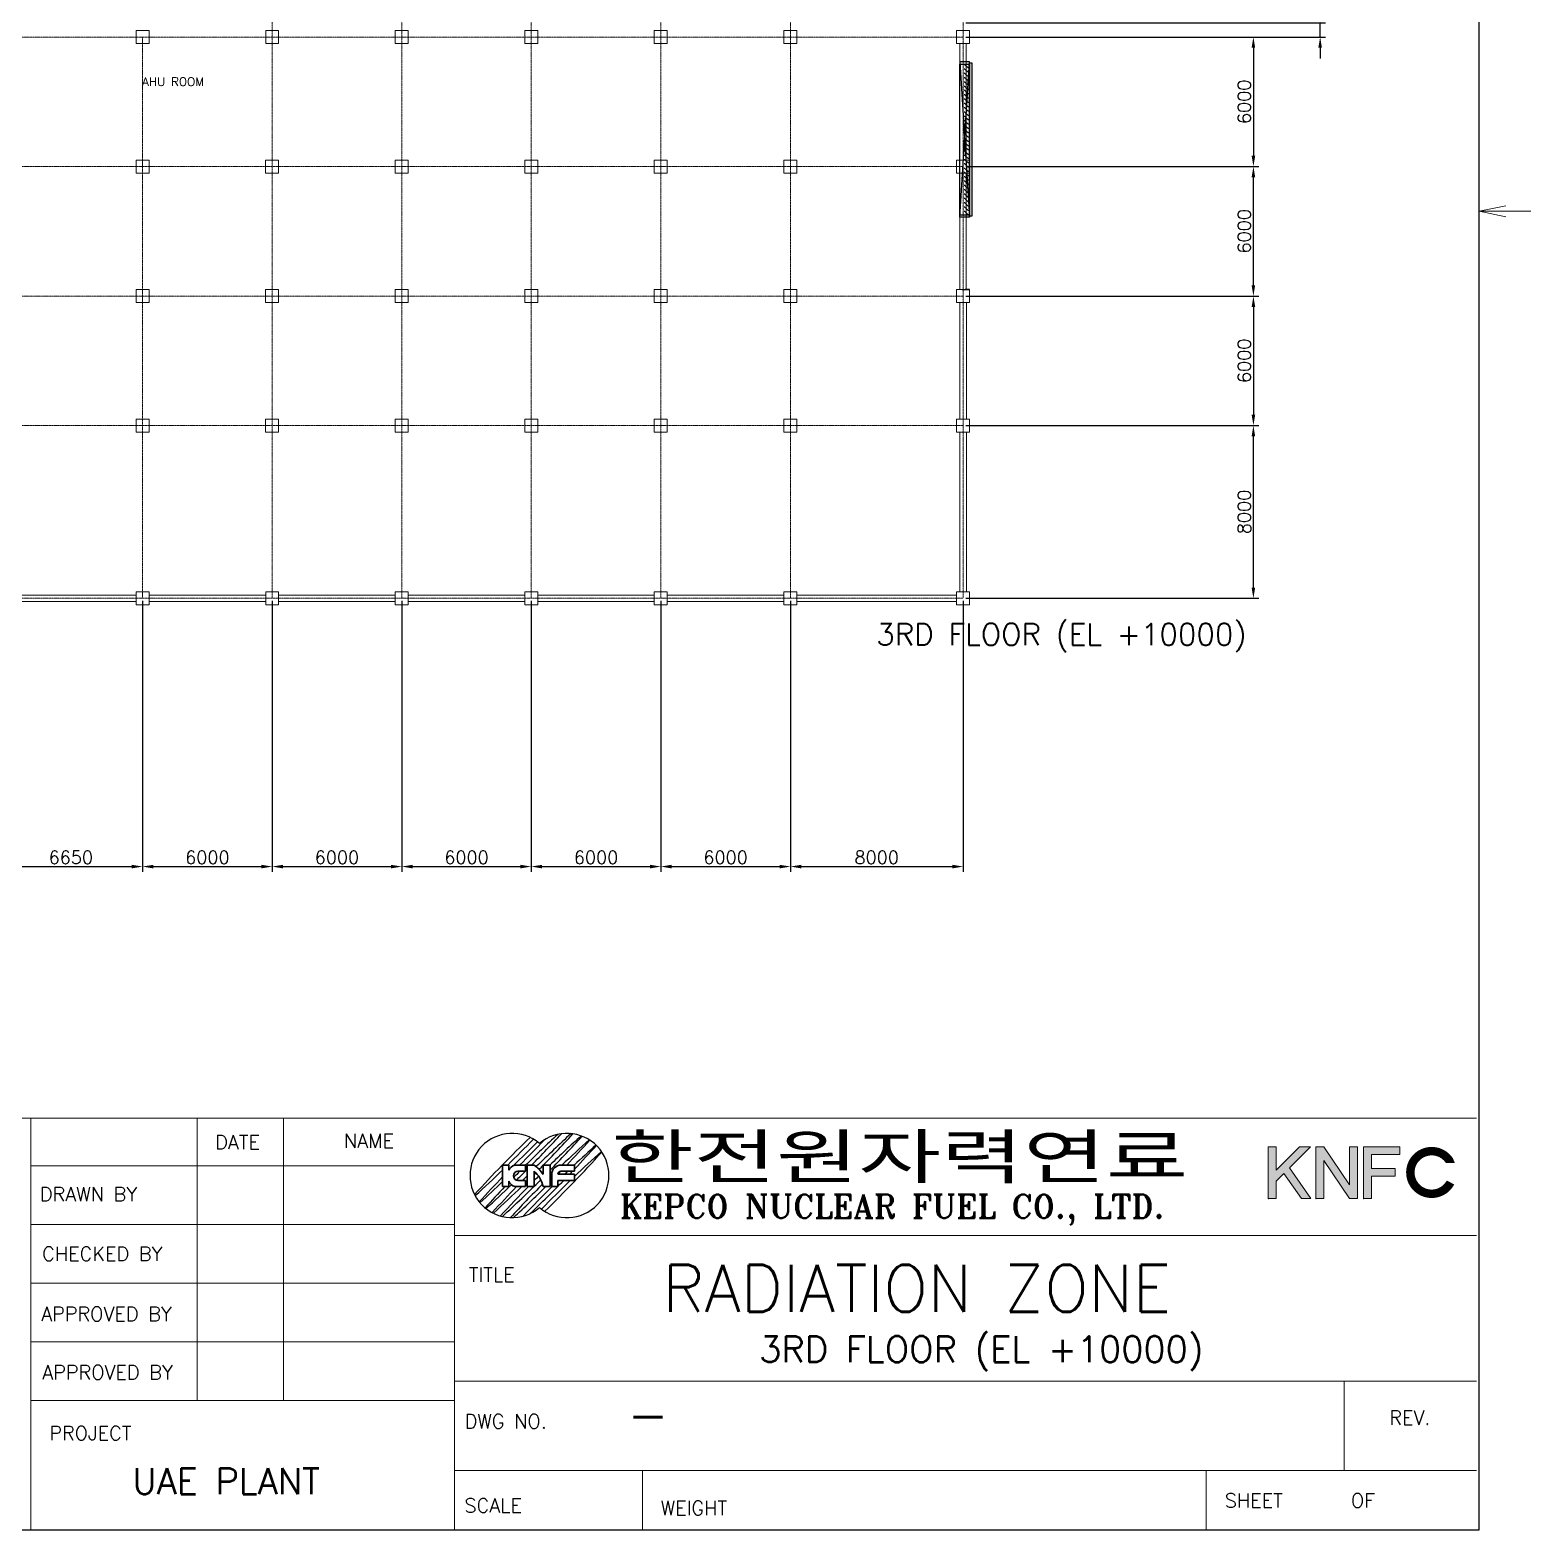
# Model space of a CAD drawing. Extents: x -59767 to 1106559, y -1290 to 1129522.
# Drawn here: x 651474 to 720988, y 511870 to 581354 of the extents above; entities that cross this region are included whole.
import ezdxf
from ezdxf.enums import TextEntityAlignment as Align

# ---------------------------------------------------------------- set-up
doc = ezdxf.new("R2010")
doc.units = 0
doc.linetypes.add('CENTER', pattern=[2, 1.25, -0.25, 0.25, -0.25])
doc.layers.get('0').update_dxf_attribs({"linetype": 'CONTINUOUS', "lineweight": 9})
doc.layers.get('Defpoints').update_dxf_attribs({"linetype": 'CONTINUOUS', "lineweight": 9})
for name, color, linetype in [('1', 2, 'CONTINUOUS'), ('15', 1, 'CONTINUOUS'), ('EQ', 253, 'CONTINUOUS')]:
    doc.layers.add(name, color=color, linetype=linetype)
for name, color, linetype, lineweight in [('COLUMN', 2, 'CONTINUOUS', 9), ('TEXT', 3, 'CONTINUOUS', 9), ('WALL_200', 3, 'CONTINUOUS', 9), ('WALL_300', 7, 'CONTINUOUS', 9), ('외형선', 3, 'CONTINUOUS', 9), ('중심선', 1, 'CENTER', 9), ('치수선', 6, 'CONTINUOUS', 9)]:
    doc.layers.add(name, color=color, linetype=linetype, lineweight=lineweight)
doc.styles.add('ROMANS', font='romans.shx', dxfattribs={"bigfont": 'whgtxt.shx'})
doc.styles.add('ROMANT', font='ROMANT.SHX')
doc.styles.get("Standard").update_dxf_attribs({"font": 'romans.shx', "bigfont": 'whtgtxt.shx'})
doc.styles.add('굴림체', font='')
doc.styles.get('굴림체').set_extended_font_data('GulimChe')
doc.dimstyles.new('ISO-25', dxfattribs={"dimscale": 200, "dimtxt": 3, "dimasz": 2.5, "dimexe": 1.25, "dimexo": 0.625, "dimtad": 1, "dimdec": 0, "dimdsep": 46, "dimtxsty": 'Standard', "dimcen": 2.5, "dimadec": 0, "dimazin": 0, "dimtp": 0.1, "dimtm": 0.1, "dimtfac": 0.6, "dimtdec": 0, "dimtmove": 0, "dimatfit": 3, "dimfxl": 1, "dimtvp": 1, "dimtolj": 1, "dimarcsym": 0})

# ---------------------------------------------------------------- blocks, each defined once
blk = doc.blocks.new('column600')
at = {"layer": 'COLUMN', "linetype": 'Continuous'}
blk.add_lwpolyline([(-300, -300), (300, -300), (300, 300), (-300, 300)], close=True, dxfattribs=at)
blk = doc.blocks.new('*D487')
at = {"layer": 'Defpoints', "color": 0}
for p in [(650039, 555029), (656689, 555029), (656689, 542601)]:
    blk.add_point(p, dxfattribs=at)
at = {"layer": '치수선', "color": 0, "lineweight": -2}
for p, q in [((650039, 554904), (650039, 542351)), ((656689, 554904), (656689, 542351)), ((650539, 542601), (656189, 542601))]:
    blk.add_line(p, q, dxfattribs=at)
at = {"layer": '치수선', "color": 0}
for points in [[(650539, 542684), (650539, 542518), (650039, 542601)], [(656189, 542518), (656189, 542684), (656689, 542601)]]:
    blk.add_solid(points, dxfattribs=at)
at = {"layer": '치수선', "color": 0, "insert": (653364, 543026), "char_height": 600, "attachment_point": 5}
blk.add_mtext('\\A1;6650', dxfattribs=at)
blk = doc.blocks.new('*D488')
at = {"layer": 'Defpoints', "color": 0}
for p in [(656689, 555029), (662689, 555029), (662689, 542601)]:
    blk.add_point(p, dxfattribs=at)
at = {"layer": '치수선', "color": 0, "lineweight": -2}
for p, q in [((656689, 554904), (656689, 542351)), ((662689, 554904), (662689, 542351)), ((657189, 542601), (662189, 542601))]:
    blk.add_line(p, q, dxfattribs=at)
at = {"layer": '치수선', "color": 0}
for points in [[(657189, 542684), (657189, 542518), (656689, 542601)], [(662189, 542518), (662189, 542684), (662689, 542601)]]:
    blk.add_solid(points, dxfattribs=at)
at = {"layer": '치수선', "color": 0, "insert": (659689, 543026), "char_height": 600, "attachment_point": 5}
blk.add_mtext('\\A1;6000', dxfattribs=at)
blk = doc.blocks.new('*D489')
at = {"layer": 'Defpoints', "color": 0}
for p in [(662689, 555029), (668689, 555029), (668689, 542601)]:
    blk.add_point(p, dxfattribs=at)
at = {"layer": '치수선', "color": 0, "lineweight": -2}
for p, q in [((662689, 554904), (662689, 542351)), ((668689, 554904), (668689, 542351)), ((663189, 542601), (668189, 542601))]:
    blk.add_line(p, q, dxfattribs=at)
at = {"layer": '치수선', "color": 0}
for points in [[(663189, 542684), (663189, 542518), (662689, 542601)], [(668189, 542518), (668189, 542684), (668689, 542601)]]:
    blk.add_solid(points, dxfattribs=at)
at = {"layer": '치수선', "color": 0, "insert": (665689, 543026), "char_height": 600, "attachment_point": 5}
blk.add_mtext('\\A1;6000', dxfattribs=at)
blk = doc.blocks.new('*D490')
at = {"layer": 'Defpoints', "color": 0}
for p in [(668689, 555029), (674689, 555029), (674689, 542601)]:
    blk.add_point(p, dxfattribs=at)
at = {"layer": '치수선', "color": 0, "lineweight": -2}
for p, q in [((668689, 554904), (668689, 542351)), ((674689, 554904), (674689, 542351)), ((669189, 542601), (674189, 542601))]:
    blk.add_line(p, q, dxfattribs=at)
at = {"layer": '치수선', "color": 0}
for points in [[(669189, 542684), (669189, 542518), (668689, 542601)], [(674189, 542518), (674189, 542684), (674689, 542601)]]:
    blk.add_solid(points, dxfattribs=at)
at = {"layer": '치수선', "color": 0, "insert": (671689, 543026), "char_height": 600, "attachment_point": 5}
blk.add_mtext('\\A1;6000', dxfattribs=at)
blk = doc.blocks.new('*D491')
at = {"layer": 'Defpoints', "color": 0}
for p in [(674689, 555029), (680689, 555029), (680689, 542601)]:
    blk.add_point(p, dxfattribs=at)
at = {"layer": '치수선', "color": 0, "lineweight": -2}
for p, q in [((674689, 554904), (674689, 542351)), ((680689, 554904), (680689, 542351)), ((675189, 542601), (680189, 542601))]:
    blk.add_line(p, q, dxfattribs=at)
at = {"layer": '치수선', "color": 0}
for points in [[(675189, 542684), (675189, 542518), (674689, 542601)], [(680189, 542518), (680189, 542684), (680689, 542601)]]:
    blk.add_solid(points, dxfattribs=at)
at = {"layer": '치수선', "color": 0, "insert": (677689, 543026), "char_height": 600, "attachment_point": 5}
blk.add_mtext('\\A1;6000', dxfattribs=at)
blk = doc.blocks.new('*D492')
at = {"layer": 'Defpoints', "color": 0}
for p in [(680689, 555029), (686689, 555029), (686689, 542601)]:
    blk.add_point(p, dxfattribs=at)
at = {"layer": '치수선', "color": 0, "lineweight": -2}
for p, q in [((680689, 554904), (680689, 542351)), ((686689, 554904), (686689, 542351)), ((681189, 542601), (686189, 542601))]:
    blk.add_line(p, q, dxfattribs=at)
at = {"layer": '치수선', "color": 0}
for points in [[(681189, 542684), (681189, 542518), (680689, 542601)], [(686189, 542518), (686189, 542684), (686689, 542601)]]:
    blk.add_solid(points, dxfattribs=at)
at = {"layer": '치수선', "color": 0, "insert": (683689, 543026), "char_height": 600, "attachment_point": 5}
blk.add_mtext('\\A1;6000', dxfattribs=at)
blk = doc.blocks.new('*D493')
at = {"layer": 'Defpoints', "color": 0}
for p in [(686689, 555029), (694689, 555029), (694689, 542601)]:
    blk.add_point(p, dxfattribs=at)
at = {"layer": '치수선', "color": 0, "lineweight": -2}
for p, q in [((686689, 554904), (686689, 542351)), ((694689, 554904), (694689, 542351)), ((687189, 542601), (694189, 542601))]:
    blk.add_line(p, q, dxfattribs=at)
at = {"layer": '치수선', "color": 0}
for points in [[(687189, 542684), (687189, 542518), (686689, 542601)], [(694189, 542518), (694189, 542684), (694689, 542601)]]:
    blk.add_solid(points, dxfattribs=at)
at = {"layer": '치수선', "color": 0, "insert": (690689, 543026), "char_height": 600, "attachment_point": 5}
blk.add_mtext('\\A1;8000', dxfattribs=at)
blk = doc.blocks.new('*D494')
at = {"layer": 'Defpoints', "color": 0}
for p in [(694689, 563029), (708133, 563029), (694689, 555029)]:
    blk.add_point(p, dxfattribs=at)
at = {"layer": '치수선', "color": 0, "lineweight": -2}
for p, q in [((694814, 563029), (708383, 563029)), ((708133, 555529), (708133, 562529)), ((694814, 555029), (708383, 555029))]:
    blk.add_line(p, q, dxfattribs=at)
at = {"layer": '치수선', "color": 0}
for points in [[(708216, 562529), (708050, 562529), (708133, 563029)], [(708050, 555529), (708216, 555529), (708133, 555029)]]:
    blk.add_solid(points, dxfattribs=at)
at = {"layer": '치수선', "color": 0, "insert": (707708, 559029), "char_height": 600, "attachment_point": 5, "rotation": 90}
blk.add_mtext('\\A1;8000', dxfattribs=at)
blk = doc.blocks.new('*D495')
at = {"layer": 'Defpoints', "color": 0}
for p in [(694689, 569029), (694689, 563029), (708133, 563029)]:
    blk.add_point(p, dxfattribs=at)
at = {"layer": '치수선', "color": 0, "lineweight": -2}
for p, q in [((694814, 569029), (708383, 569029)), ((708133, 568529), (708133, 563529)), ((694814, 563029), (708383, 563029))]:
    blk.add_line(p, q, dxfattribs=at)
at = {"layer": '치수선', "color": 0}
for points in [[(708216, 568529), (708050, 568529), (708133, 569029)], [(708050, 563529), (708216, 563529), (708133, 563029)]]:
    blk.add_solid(points, dxfattribs=at)
at = {"layer": '치수선', "color": 0, "insert": (707708, 566029), "char_height": 600, "attachment_point": 5, "rotation": 90}
blk.add_mtext('\\A1;6000', dxfattribs=at)
blk = doc.blocks.new('*D496')
at = {"layer": 'Defpoints', "color": 0}
for p in [(694689, 575029), (708133, 575029), (694689, 569029)]:
    blk.add_point(p, dxfattribs=at)
at = {"layer": '치수선', "color": 0, "lineweight": -2}
for p, q in [((694814, 575029), (708383, 575029)), ((708133, 569529), (708133, 574529)), ((694814, 569029), (708383, 569029))]:
    blk.add_line(p, q, dxfattribs=at)
at = {"layer": '치수선', "color": 0}
for points in [[(708216, 574529), (708050, 574529), (708133, 575029)], [(708050, 569529), (708216, 569529), (708133, 569029)]]:
    blk.add_solid(points, dxfattribs=at)
at = {"layer": '치수선', "color": 0, "insert": (707708, 572029), "char_height": 600, "attachment_point": 5, "rotation": 90}
blk.add_mtext('\\A1;6000', dxfattribs=at)
blk = doc.blocks.new('*D499')
at = {"layer": 'Defpoints', "color": 0}
for p in [(694689, 581029), (694689, 575029), (708133, 575029)]:
    blk.add_point(p, dxfattribs=at)
at = {"layer": '치수선', "color": 0, "lineweight": -2}
for p, q in [((694814, 581029), (708383, 581029)), ((708133, 580529), (708133, 575529)), ((694814, 575029), (708383, 575029))]:
    blk.add_line(p, q, dxfattribs=at)
at = {"layer": '치수선', "color": 0}
for points in [[(708216, 580529), (708050, 580529), (708133, 581029)], [(708050, 575529), (708216, 575529), (708133, 575029)]]:
    blk.add_solid(points, dxfattribs=at)
at = {"layer": '치수선', "color": 0, "insert": (707708, 578029), "char_height": 600, "attachment_point": 5, "rotation": 90}
blk.add_mtext('\\A1;6000', dxfattribs=at)
blk = doc.blocks.new('*D503')
at = {"layer": 'Defpoints', "color": 0}
for p in [(694689, 581679), (711224, 581679), (694689, 581029)]:
    blk.add_point(p, dxfattribs=at)
at = {"layer": '치수선', "color": 0, "lineweight": -2}
for p, q in [((711224, 582179), (711224, 584441)), ((694814, 581679), (711474, 581679)), ((711224, 581029), (711224, 581679)), ((694814, 581029), (711474, 581029)), ((711224, 580529), (711224, 580029))]:
    blk.add_line(p, q, dxfattribs=at)
at = {"layer": '치수선', "color": 0}
for points in [[(711140, 582179), (711307, 582179), (711224, 581679)], [(711307, 580529), (711140, 580529), (711224, 581029)]]:
    blk.add_solid(points, dxfattribs=at)
at = {"layer": '치수선', "color": 0, "insert": (710799, 583560), "char_height": 600, "attachment_point": 5, "rotation": 90}
blk.add_mtext('\\A1;650', dxfattribs=at)
blk = doc.blocks.new('TEST1')
at = {"lineweight": 30}
for p, q in [((3.25, 1.04), (3.86, 1.04)), ((3.25, -1.1), (3.25, 1.04)), ((3.86, 1.04), (3.86, 0.52)), ((4.48, 1.04), (5.54, 1.04)), ((4.78, 0.43), (5.54, 0.43)), ((5.54, 0.43), (5.54, 1.04)), ((5.7, 1.04), (6.31, 1.04)), ((5.7, -1.11), (5.7, 1.03)), ((6.4, -1.11), (6.4, 0.43)), ((7.29, 1.04), (7.99, 1.04)), ((7.29, 0.12), (7.29, 1.04)), ((7.99, -1.1), (7.99, 1.04)), ((8.14, -1.1), (8.14, 0.12)), ((8.75, 0.12), (10.43, 0.12)), ((9.06, 1.04), (10.43, 1.04)), ((9.06, 0.43), (10.43, 0.43)), ((10.43, 0.43), (10.43, 1.04)), ((10.43, -0.49), (10.43, 0.12)), ((3.25, -1.1), (3.86, -1.1)), ((3.86, -1.1), (3.86, -0.58)), ((5.54, -1.1), (4.48, -1.1)), ((4.48, -1.1), (5.39, -1.1)), ((4.78, -0.49), (5.54, -0.49)), ((5.54, -1.1), (5.54, -0.49)), ((6.4, -1.1), (5.7, -1.1)), ((5.7, -1.1), (6.4, -1.1)), ((7.99, -1.1), (7.29, -1.1)), ((7.29, -1.1), (7.74, -1.1)), ((7.29, -1.1), (7.99, -1.1)), ((8.75, -1.1), (8.14, -1.1)), ((8.14, -1.1), (8.75, -1.1)), ((8.14, -1.1), (8.75, -1.1)), ((8.75, -0.49), (10.43, -0.49)), ((8.75, -1.1), (8.75, -0.49))]:
    blk.add_line(p, q, dxfattribs=at)
for p, q in [((3.86, -1.1), (3.25, -1.1)), ((6.31, -1.1), (6.4, -1.1))]:
    blk.add_line(p, q)
for centre, radius, start, end in [((4.2, 0), 4.2, 49.4584, 310.5416), ((85.94, -79.36), 115.36, 133.874, 137.817), ((-76.92, 83.5), 115.36, 314.3739, 316.1808), ((86.53, -79.96), 115.36, 133.7708, 135.4371), ((-76.33, 82.9), 115.36, 314.7937, 316.528), ((87.12, -80.55), 115.36, 132.7964, 135.0048), ((-75.74, 82.31), 115.36, 315.2104, 317.3582), ((87.72, -81.14), 115.36, 132.3043, 134.6805), ((-75.14, 81.72), 115.36, 315.3296, 317.7507), ((9.65, 0), 4.2, 229.4584, 130.5416), ((88.31, -81.74), 115.36, 132.0329, 134.1492), ((-74.55, 81.12), 115.36, 315.6822, 317.9877), ((88.9, -82.33), 115.36, 131.8863, 133.7245), ((-73.96, 80.53), 115.36, 316.443, 318.1203), ((89.5, -82.92), 115.36, 131.8346, 133.2965), ((-72.77, 79.34), 115.36, 314.0522, 318.127), ((-73.36, 79.94), 115.36, 316.5833, 318.1658), ((90.09, -83.52), 115.36, 131.8676, 133.671), ((-76.92, 83.5), 115.36, 312.1643, 314.0274), ((87.12, -80.55), 115.36, 135.4167, 135.8503), ((-75.74, 82.31), 115.36, 314.1514, 314.7812), ((-75.74, 82.31), 115.36, 314.7958, 314.9024), ((-75.14, 81.72), 115.36, 314.9791, 315.0904), ((88.31, -81.74), 115.36, 134.6168, 134.6897), ((88.9, -82.33), 115.36, 134.4343, 134.5406), ((-73.96, 80.53), 115.36, 315.8116, 316.0228), ((89.5, -82.92), 115.36, 133.7372, 133.9562), ((-73.36, 79.94), 115.36, 316.2212, 316.4309), ((86.53, -79.96), 115.36, 136.2106, 137.9077), ((-76.33, 82.9), 115.36, 312.0873, 313.619), ((87.12, -80.55), 115.36, 136.4723, 137.9111), ((-75.74, 82.31), 115.36, 312.0944, 313.816), ((87.72, -81.14), 115.36, 136.0645, 137.8303), ((-75.14, 81.72), 115.36, 312.1892, 314.1187), ((88.31, -81.74), 115.36, 135.6538, 137.657), ((-74.55, 81.12), 115.36, 312.3891, 315.0176), ((88.9, -82.33), 115.36, 135.0755, 137.3638), ((-73.96, 80.53), 115.36, 312.7425, 314.959), ((87.72, -81.14), 115.36, 135.3155, 135.6416), ((89.5, -82.92), 115.36, 134.8238, 136.8594), ((-75.14, 81.72), 115.36, 314.382, 314.4878), ((-73.36, 79.94), 115.36, 313.4685, 315.7994), ((88.31, -81.74), 115.36, 134.9315, 135.2383), ((90.09, -83.52), 115.36, 133.9688, 135.9824), ((-73.96, 80.53), 115.36, 315.262, 315.3698), ((89.5, -82.92), 115.36, 134.3917, 134.422)]:
    blk.add_arc(centre, radius, start, end)
for centre, radius, start, end in [((4.7, 0.15), 0.916, 104.4213, 156.3078), ((4.78, -0.03), 0.458, 90, 270), ((4.72, -1.5), 3.03, 32.2526, 56.381), ((4.48, -1.71), 2.87, 12.1793, 48.0482), ((9.06, 0.12), 0.916, 90, 180), ((9.06, 0.12), 0.305, 90, 180), ((4.7, -0.21), 0.916, 203.6922, 255.5787)]:
    blk.add_arc(centre, radius, start, end, dxfattribs=at)
at = {"lineweight": 30, "start_tangent": (0.995037, -0.099504), "end_tangent": (0.995037, -0.099504)}
blk.add_spline([(6.31, 1.04), (6.4, 1.03), (6.31, 1.04)], degree=3, dxfattribs=at)

msp = doc.modelspace()

# ---------------------------------------------------------------- linework, layer by layer
at = {"linetype": 'Continuous'}
for p, q in [((718584.9, 572958.1), (719831.1, 573216.8)), ((718584.9, 572958.1), (719831.1, 572699.3)), ((559615.6, 530948.1), (718471.5, 530948.1)), ((651510, 530948.1), (651510, 511906.8)), ((659208.8, 530948.1), (659208.8, 517867.8)), ((663207.8, 530948.1), (663207.8, 517867.8)), ((671129.6, 530948.1), (671129.6, 511906.8)), ((708824.3, 529620.1), (708824.3, 527221.2)), ((708824.3, 529620.1), (709184.1, 529620.1)), ((709184.1, 528533.4), (710270.8, 529620.1)), ((709184.1, 529620.1), (709184.1, 528533.4)), ((709803.3, 528643.7), (710779.7, 529620.1)), ((710270.8, 529620.1), (710779.7, 529620.1)), ((651510, 528733.1), (671129.6, 528733.1)), ((709184.1, 528024.5), (709545, 528385.4)), ((709545, 528385.4), (710360.1, 527221.2)), ((709803.3, 528643.7), (710799.4, 527221.2)), ((709184.1, 528024.5), (709184.1, 527221.2)), ((708824.3, 527221.2), (709184.1, 527221.2)), ((710360.1, 527221.2), (710799.4, 527221.2)), ((651510, 526016.8), (671129.6, 526016.8)), ((671129.6, 525507.7), (718471.5, 525507.7)), ((651510, 523300.5), (671129.6, 523300.5)), ((651510, 520584.1), (671129.6, 520584.1)), ((671129.6, 518761.7), (718471.5, 518761.7)), ((712333.8, 518761.7), (712333.8, 514627)), ((651510, 517867.8), (671129.6, 517867.8)), ((671129.6, 514627), (718471.5, 514627)), ((679834.1, 514627), (679834.1, 511906.8)), ((705947.9, 514627), (705947.9, 511906.8))]:
    msp.add_line(p, q, dxfattribs=at)
msp.add_line((718584.9, 572958.1), (720988.3, 572958.1))
at = {"color": 7, "linetype": 'Continuous'}
for p, q in [((711029.7, 529620.1), (711029.7, 527221.2)), ((711029.7, 529620.1), (711389.5, 529620.1)), ((712589, 527860.2), (711389.5, 529620.1)), ((712589, 529620.1), (712589, 527860.2)), ((712589, 529620.1), (712948.8, 529620.1)), ((712948.8, 529620.1), (712948.8, 527221.2)), ((713235.1, 529620.1), (714913.4, 529620.1)), ((713235.1, 529620.1), (713235.1, 527221.2)), ((713594.9, 529260.3), (714913.4, 529260.3)), ((713594.9, 529260.3), (713594.9, 528612.6)), ((714913.4, 529620.1), (714913.4, 529260.3)), ((711389.5, 528981.2), (711389.5, 527221.2)), ((711389.5, 528981.2), (712589, 527221.2)), ((713594.9, 528612.6), (714702.6, 528612.6)), ((714702.6, 528612.6), (714702.6, 528252.7)), ((713594.9, 528252.7), (714702.6, 528252.7)), ((713594.9, 528252.7), (713594.9, 527221.2)), ((711029.7, 527221.2), (711389.5, 527221.2)), ((712589, 527221.2), (712948.8, 527221.2)), ((713235.1, 527221.2), (713594.9, 527221.2))]:
    msp.add_line(p, q, dxfattribs=at)
at = {"const_width": 391.7}
msp.add_lwpolyline([(717209.5, 528981.6, 3.6156947), (717261.7, 527968.2)], format="xyb", dxfattribs=at)
at = {"linetype": 'Continuous'}
msp.add_point((708824.3, 527221.2), dxfattribs=at)
at = {"color": 7, "linetype": 'Continuous'}
for p in [(711029.7, 527221.2), (713235.1, 527221.2)]:
    msp.add_point(p, dxfattribs=at)
for points in [[(709184.1, 527221.2), (708824.3, 527221.2), (709184.1, 529620.1), (708824.3, 529620.1)], [(709184.1, 528024.5), (709184.1, 528533.4), (710779.7, 529620.1), (710270.8, 529620.1)], [(711389.5, 527221.2), (711029.7, 527221.2), (711389.5, 529620.1), (711029.7, 529620.1)], [(712589, 527221.2), (712589, 527860.2), (711389.5, 528981.2), (711389.5, 529620.1)], [(712589, 527221.2), (712948.8, 527221.2), (712589, 529620.1), (712948.8, 529620.1)], [(713594.9, 529260.3), (713235.1, 529620.1), (714913.4, 529260.3), (714913.4, 529620.1)], [(713594.9, 527221.2), (713235.1, 527221.2), (713594.9, 529260.3), (713235.1, 529620.1)], [(717047.8, 528873.4), (717462.9, 528873.4), (717371.5, 529089.4)], [(709545, 528385.4), (709803.3, 528643.7), (710360.1, 527221.2), (710799.4, 527221.2)], [(713594.9, 528252.7), (713594.9, 528612.6), (714702.6, 528252.7), (714702.6, 528612.6)], [(717521.7, 528058.9), (717435.6, 527877.5), (717435.6, 527877.5), (717090.1, 528058.9)], [(717090.1, 528058.9), (717521.7, 528058.9), (717433.5, 527875.5), (717090.1, 528058.9)]]:
    msp.add_solid(points)
at = {"layer": '1', "ltscale": 0.5}
for p, q in [((694641.4, 569329.1), (694991.4, 569329.1)), ((694991.4, 569329.1), (694791.4, 569329.1))]:
    msp.add_line(p, q, dxfattribs=at)
at = {"layer": '1'}
msp.add_lwpolyline([(694991.4, 579779.1), (694991.4, 572779.1), (694541.4, 572779.1), (694541.4, 579779.1)], close=True, dxfattribs=at)
at = {"layer": '15'}
for p, q in [((718584.9, 511870), (718584.9, 634096.6)), ((542669.3, 511870), (718584.9, 511870))]:
    msp.add_line(p, q, dxfattribs=at)
at = {"layer": 'EQ', "color": 6}
msp.add_lwpolyline([(694541.4, 572679.1), (694991.4, 579879.1), (694541.4, 579879.1), (694991.4, 572679.1)], close=True, dxfattribs=at)
at = {"layer": 'EQ', "color": 2}
msp.add_lwpolyline([(694991.4, 572729.6), (694991.4, 579828.6), (695092.5, 579828.6), (695092.5, 572729.6)], close=True, dxfattribs=at)
at = {"layer": 'EQ', "color": 1}
for points in [[(694942.4, 579595), (694917.9, 579595), (694767.8, 579745.1), (694740.3, 579745.1)], [(694942.4, 579395.9), (694917.9, 579395.9), (694767.8, 579546), (694740.3, 579546)], [(694942.4, 579193.8), (694917.9, 579193.8), (694767.8, 579343.9), (694740.3, 579343.9)], [(694942.4, 578994.7), (694917.9, 578994.7), (694767.8, 579144.8), (694740.3, 579144.8)], [(694942.4, 578795.6), (694917.9, 578795.6), (694767.8, 578945.7), (694740.3, 578945.7)], [(694942.4, 578593.5), (694917.9, 578593.5), (694767.8, 578743.6), (694740.3, 578743.6)], [(694942.4, 578394.4), (694917.9, 578394.4), (694767.8, 578544.5), (694740.3, 578544.5)], [(694942.4, 578195.3), (694917.9, 578195.3), (694767.8, 578345.4), (694740.3, 578345.4)], [(694942.4, 577996.2), (694917.9, 577996.2), (694767.8, 578146.3), (694740.3, 578146.3)], [(694942.4, 577794.1), (694917.9, 577794.1), (694767.8, 577944.2), (694740.3, 577944.2)], [(694942.4, 577595), (694917.9, 577595), (694767.8, 577745.1), (694740.3, 577745.1)], [(694942.4, 577395.9), (694917.9, 577395.9), (694767.8, 577546), (694740.3, 577546)], [(694942.4, 577196.9), (694917.9, 577196.9), (694767.8, 577346.9), (694740.3, 577346.9)], [(694942.4, 576994.7), (694917.9, 576994.7), (694767.8, 577144.8), (694740.3, 577144.8)], [(694942.4, 576795.6), (694917.9, 576795.6), (694767.8, 576945.7), (694740.3, 576945.7)], [(694942.4, 576596.6), (694917.9, 576596.6), (694767.8, 576746.6), (694740.3, 576746.6)], [(694942.4, 576394.4), (694917.9, 576394.4), (694767.8, 576544.5), (694740.3, 576544.5)], [(694942.4, 576195.3), (694917.9, 576195.3), (694767.8, 576345.4), (694740.3, 576345.4)], [(694942.4, 575996.2), (694917.9, 575996.2), (694767.8, 576146.3), (694740.3, 576146.3)], [(694942.4, 575797.2), (694917.9, 575797.2), (694767.8, 575947.2), (694740.3, 575947.2)], [(694942.4, 575595), (694917.9, 575595), (694767.8, 575745.1), (694740.3, 575745.1)], [(694942.4, 575395.9), (694917.9, 575395.9), (694767.8, 575546), (694740.3, 575546)], [(694942.4, 575196.9), (694917.9, 575196.9), (694767.8, 575346.9), (694740.3, 575346.9)], [(694942.4, 574997.8), (694917.9, 574997.8), (694767.8, 575147.9), (694740.3, 575147.9)], [(694942.4, 574795.6), (694917.9, 574795.6), (694767.8, 574945.7), (694740.3, 574945.7)], [(694942.4, 574596.6), (694917.9, 574596.6), (694767.8, 574746.6), (694740.3, 574746.6)], [(694942.4, 574397.5), (694917.9, 574397.5), (694767.8, 574547.5), (694740.3, 574547.5)], [(694942.4, 574195.3), (694917.9, 574195.3), (694767.8, 574345.4), (694740.3, 574345.4)], [(694942.4, 573996.2), (694917.9, 573996.2), (694767.8, 574146.3), (694740.3, 574146.3)], [(694942.4, 573797.2), (694917.9, 573797.2), (694767.8, 573947.2), (694740.3, 573947.2)], [(694942.4, 573598.1), (694917.9, 573598.1), (694767.8, 573748.2), (694740.3, 573748.2)], [(694942.4, 573395.9), (694917.9, 573395.9), (694767.8, 573546), (694740.3, 573546)], [(694942.4, 573196.9), (694917.9, 573196.9), (694767.8, 573346.9), (694740.3, 573346.9)], [(694942.4, 572997.8), (694917.9, 572997.8), (694767.8, 573147.9), (694740.3, 573147.9)], [(694942.4, 572798.7), (694917.9, 572798.7), (694767.8, 572948.8), (694740.3, 572948.8)]]:
    msp.add_lwpolyline(points, dxfattribs=at)
at = {"layer": 'WALL_200', "ltscale": 0.5}
for p, q in [((694541.4, 575329.1), (694541.2, 580729.1)), ((694837.4, 580729.1), (694837.4, 575329.1)), ((694541.4, 569329.1), (694541.2, 574729.1)), ((694837.4, 574729.1), (694837.4, 569329.1)), ((694542, 563329.1), (694541.7, 568729.1)), ((694838, 568729.1), (694837.9, 563329.1)), ((694542.2, 555329.1), (694542, 562729.1)), ((694837.9, 562729.1), (694837.9, 555329.1)), ((694542.2, 555329.1), (694542.2, 560579)), ((650988.6, 555179.1), (656388.1, 555179.1)), ((650988.6, 554879.1), (656388.1, 554879.1)), ((656988.1, 555179.1), (662388.1, 555179.1)), ((656988.1, 554879.1), (662388.1, 554879.1)), ((662988.1, 555179.1), (668388.1, 555179.1)), ((662988.1, 554879.1), (668388.1, 554879.1)), ((668988.1, 555179.1), (674388.1, 555179.1)), ((668988.1, 554879.1), (674388.1, 554879.1)), ((674988.1, 555179.1), (680388.6, 555179.1)), ((674988.1, 554879.1), (680388.6, 554879.1)), ((680988.1, 555179.1), (686388.6, 555179.1)), ((680988.1, 554879.1), (686388.6, 554879.1)), ((686988.1, 555179.1), (694388.1, 555179.1)), ((686988.1, 554879.1), (694388.1, 554879.1))]:
    msp.add_line(p, q, dxfattribs=at)
at = {"layer": 'WALL_300', "linetype": 'Continuous', "lineweight": 9}
for p, q in [((674388.1, 555179.1), (674388.1, 555179.1)), ((674388.1, 554879.1), (674388.1, 554879.1))]:
    msp.add_line(p, q, dxfattribs=at)
at = {"layer": '중심선'}
for p, q in [((662688.6, 618526.4), (662688.6, 555029.1)), ((668688.6, 555029.1), (668688.6, 618526.4)), ((674688.6, 555029.1), (674688.6, 618526.4)), ((680688.6, 555029.1), (680688.6, 618526.4)), ((686688.6, 555029.1), (686688.6, 618526.4)), ((694688.6, 555029.1), (694688.6, 613679.1)), ((568388.1, 581029.1), (694688.6, 581029.1)), ((656688.6, 581029.1), (656688.6, 555029.1)), ((568388.1, 575029.1), (694688.6, 575029.1)), ((568388.1, 569029.1), (694688.6, 569029.1)), ((568388.1, 563029.1), (694688.6, 563029.1)), ((568388.1, 555029.1), (694688.6, 555029.1))]:
    msp.add_line(p, q, dxfattribs=at)

# ---------------------------------------------------------------- block references
at = {"layer": '1', "xscale": 464.5244719174162, "yscale": 464.5244719174162, "zscale": 464.5244719174162}
msp.add_blockref('TEST1', (671852.9, 528290.7), dxfattribs=at)
at = {"layer": 'COLUMN', "linetype": 'Continuous'}
for p in [(656688.6, 581029.1), (662688.6, 581029.1), (668688.6, 581029.1), (674688.1, 581029.1), (680687.3, 581029.1), (680687.3, 581029.1), (686687.3, 581029.1), (694687.3, 581029.1), (656687.3, 575029.1), (662687.3, 575029.1), (668687.3, 575029.1), (674687.3, 575029.1), (680687.3, 575029.1), (686687.3, 575029.1), (694687.5, 575029.1), (656687.3, 569029.1), (662687.3, 569029.1), (668687.3, 569029.1), (674687.3, 569029.1), (680687.3, 569029.1), (686687.3, 569029.1), (694688.6, 569029.1), (656687.3, 563029.1), (662687.3, 563029.1), (668687.3, 563029.1), (674687.3, 563029.1), (680687.3, 563029.1), (686687.3, 563029.1), (694687.6, 563029.1), (656688.1, 555029.1), (662688.1, 555029.1), (668688.1, 555029.5), (674688.1, 555029.5), (680688.1, 555029.1), (686688.1, 555029.1), (694688.1, 555029.1)]:
    msp.add_blockref('column600', p, dxfattribs=at)

# ---------------------------------------------------------------- texts
at = {"layer": '1', "style": '굴림체', "width": 1.5}
msp.add_text('한전원자력연료', height=2027.76, dxfattribs=at).set_placement((678395.4, 528152.6))
at = {"layer": '1', "linetype": 'Continuous'}
for s, height, style, p in [('DATE', 652.84, 'ROMANS', (660050.7, 529513.2)), ('NAME', 652.84, 'ROMANS', (666006.3, 529567.2)), ('DRAWN BY', 652.84, 'ROMANS', (651930.3, 527099.7)), ('KEPCO NUCLEAR FUEL CO., LTD.', 1088.072, 'ROMANT', (678795.5, 526318.1)), ('CHECKED BY', 652.84, 'ROMANS', (652036.8, 524334.5)), ('TITLE', 652.84, 'ROMANS', (671793.9, 523371.3)), ('APPROVED BY', 652.843, 'ROMANS', (651994.2, 521549.6)), ('APPROVED BY', 652.843, 'ROMANS', (652042.1, 518846.1)), ('DWG NO.', 652.84, 'ROMANS', (671602.2, 516577.9)), ('REV.', 652.84, 'ROMANS', (714427.4, 516745.1)), ('PROJECT', 652.84, 'ROMANS', (652368.9, 516023.1)), ('UAE PLANT', 1200, 'ROMANS', (656208.7, 513535.8)), ('SCALE', 652.84, 'ROMANS', (671596.4, 512682.7)), ('WEIGHT', 652.84, 'ROMANS', (680678.8, 512561.4)), ('SHEET      OF', 652.843, 'ROMANS', (706808.7, 512914.1))]:
    msp.add_text(s, height=height, dxfattribs=dict(at, style=style)).set_placement(p)
at = {"layer": 'TEXT', "lineweight": 9}
msp.add_text('AHU ROOM', height=400, dxfattribs=at).set_placement((656673.4, 578642), align=Align.BOTTOM_LEFT)
at = {"layer": 'TEXT'}
msp.add_text('3RD FLOOR (EL +10000)', height=1000, dxfattribs=at).set_placement((699236.4, 553288.2), align=Align.MIDDLE)
at = {"layer": 'TEXT', "color": 2}
msp.add_text('3RD FLOOR (EL +10000)', height=1200, dxfattribs=at).set_placement((695531.7, 520156.8), align=Align.MIDDLE)
at = {"layer": 'TEXT', "color": 2, "insert": (680760.8, 524150.1), "char_height": 2172.377, "attachment_point": 1, "style": 'ROMANS'}
msp.add_mtext_dynamic_manual_height_columns('RADIATION ZONE', width=35001.154, gutter_width=20, heights=[-2379.3], dxfattribs=at)
at = {"layer": '외형선', "insert": (679123.6, 518092), "char_height": 1737.9, "attachment_point": 1, "style": 'ROMANS'}
msp.add_mtext_dynamic_manual_height_columns('{\\C2;-}', width=304.93, gutter_width=20, heights=[-1737.9], dxfattribs=at)

# ---------------------------------------------------------------- dimensions: what is measured, and where the dimension line sits
at = {"layer": '치수선'}
for base, p1, p2, picture, middle in [((711223.7, 581679.1), (694688.6, 581029.1), (694688.6, 581679.1), '*D503', (710798.7, 583560.1)), ((708132.8, 575029.1), (694688.6, 581029.1), (694688.6, 575029.1), '*D499', (707707.8, 578029.1)), ((708132.8, 575029.1), (694688.6, 569029.1), (694688.6, 575029.1), '*D496', (707707.8, 572029.1)), ((708132.8, 563029.1), (694688.6, 569029.1), (694688.6, 563029.1), '*D495', (707707.8, 566029.1)), ((708132.8, 563029.1), (694688.6, 555029.1), (694688.6, 563029.1), '*D494', (707707.8, 559029.1))]:
    dim = msp.add_linear_dim(base=base, p1=p1, p2=p2, angle=90, dimstyle='ISO-25', dxfattribs=at)
    dim.commit()
    dim.dimension.update_dxf_attribs({"geometry": picture, "text_midpoint": middle})
for base, p1, p2, picture, middle in [((656688.6, 542600.9), (650038.6, 555029.1), (656688.6, 555029.1), '*D487', (653363.6, 543025.9)), ((662688.6, 542600.9), (656688.6, 555029.1), (662688.6, 555029.1), '*D488', (659688.6, 543025.9)), ((668688.6, 542600.9), (662688.6, 555029.1), (668688.6, 555029.1), '*D489', (665688.6, 543025.9)), ((674688.6, 542600.9), (668688.6, 555029.1), (674688.6, 555029.1), '*D490', (671688.6, 543025.9)), ((680688.6, 542600.9), (674688.6, 555029.1), (680688.6, 555029.1), '*D491', (677688.6, 543025.9)), ((686688.6, 542600.9), (680688.6, 555029.1), (686688.6, 555029.1), '*D492', (683688.6, 543025.9)), ((694688.6, 542600.9), (686688.6, 555029.1), (694688.6, 555029.1), '*D493', (690688.6, 543025.9))]:
    dim = msp.add_linear_dim(base=base, p1=p1, p2=p2, dimstyle='ISO-25', dxfattribs=at)
    dim.commit()
    dim.dimension.update_dxf_attribs({"geometry": picture, "text_midpoint": middle})

doc.saveas('drawing.dxf')
